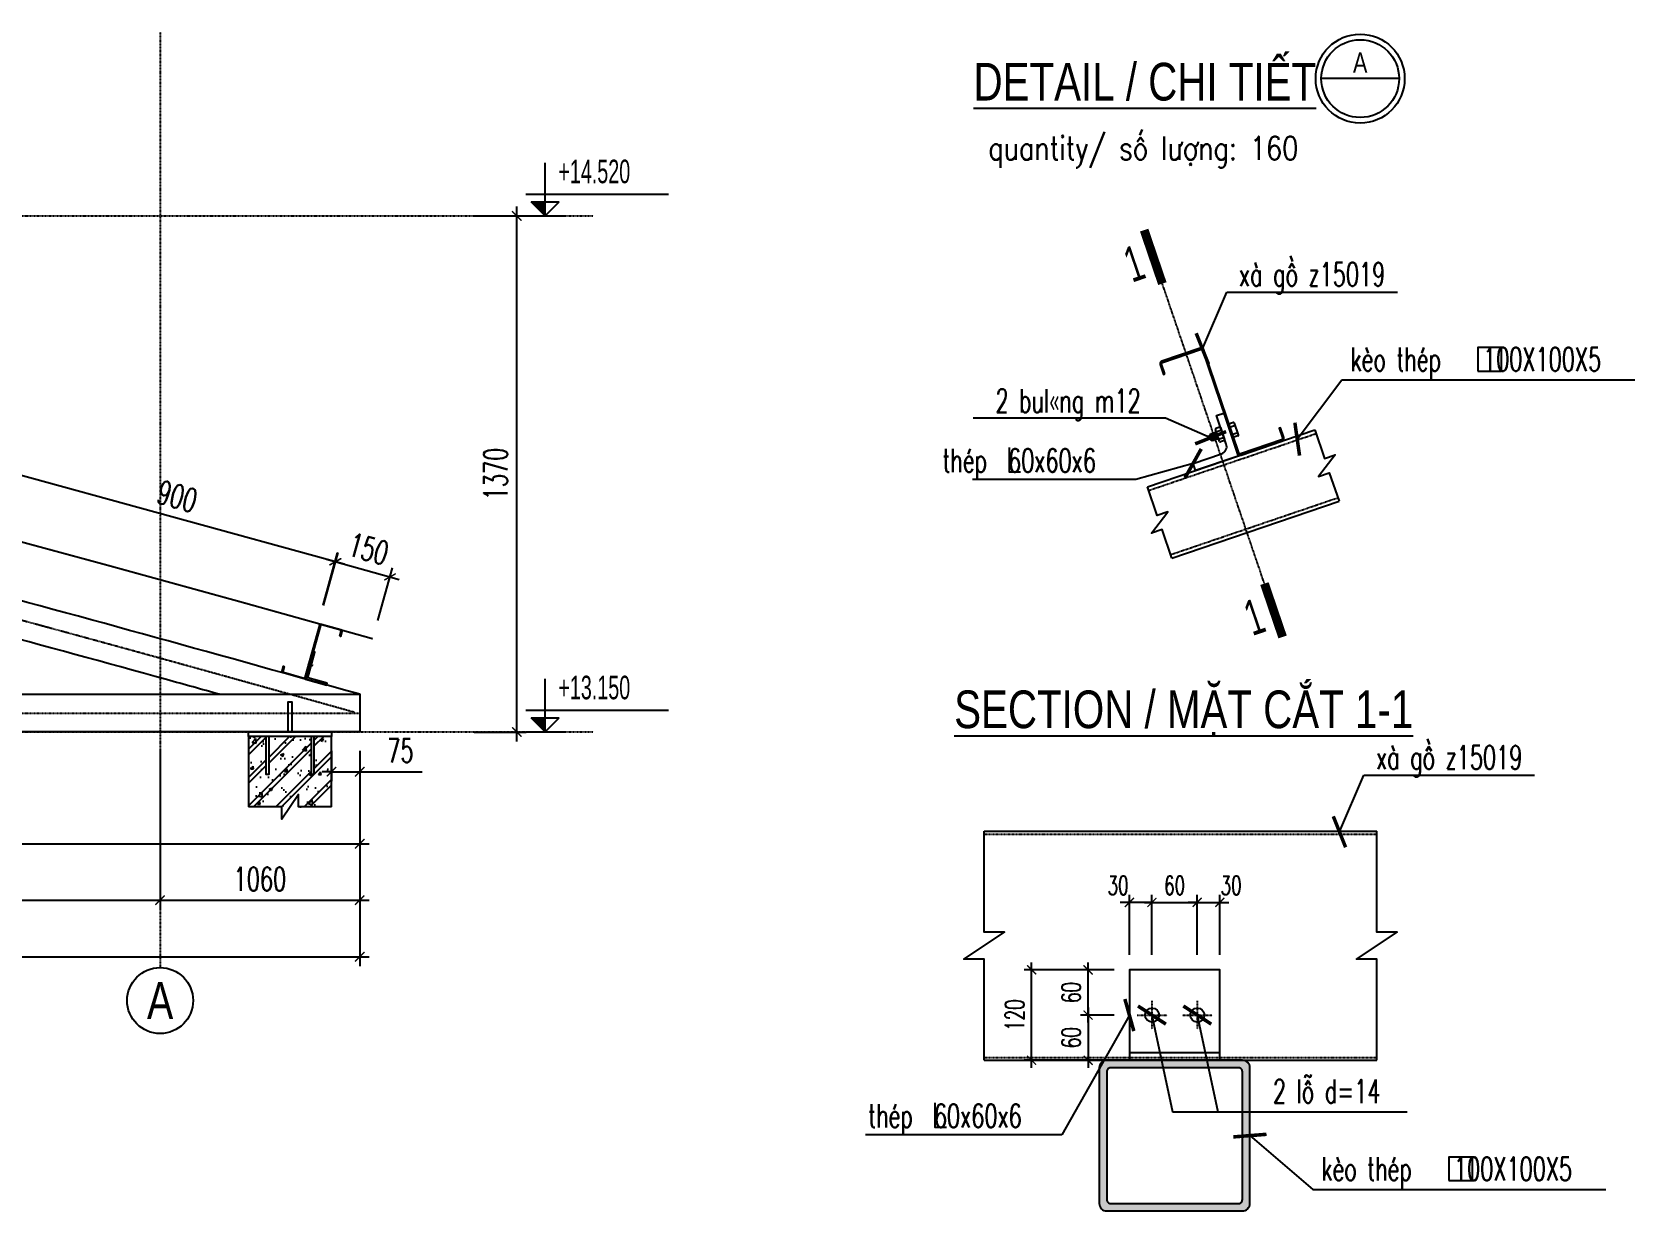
# Model space of a CAD drawing. Header units: millimetres. Extents: x -702765 to 835888, y -645289 to 262.
# Drawn here: x 650566 to 667585, y -597345 to -584826 of the extents above; entities that cross this region are included whole.
import ezdxf
from ezdxf.enums import TextEntityAlignment as Align

# ---------------------------------------------------------------- set-up
doc = ezdxf.new("R2010")
doc.units = ezdxf.units.MM
doc.header["$LTSCALE"] = 0.01
for name, pattern in [('CENTER2', [1.125, 0.75, -0.125, 0.125, -0.125]), ('DOT', [0.25, 0, -0.25]), ('HIDDEN', [9.525, 6.35, -3.175])]:
    doc.linetypes.add(name, pattern=pattern)
for name, color, linetype in [('ccu11-Chidan', 9, 'Continuous'), ('ccu11-Hatch', 251, 'Continuous'), ('ccu11-Khuat', 9, 'HIDDEN'), ('ccu11-Manh', 8, 'Continuous'), ('ccu11-Mb', 8, 'Continuous'), ('ccu11-Text', 31, 'Continuous'), ('ccu11-Thay', 7, 'Continuous'), ('ccu11-Thep', 4, 'Continuous'), ('ccu11-Truc', 13, 'CENTER2'), ('KC-Chidan', 9, 'Continuous')]:
    doc.layers.add(name, color=color, linetype=linetype)
doc.layers.add('ccu11-Dim', color=8, linetype='Continuous', lineweight=18)
doc.styles.add('ARIAL', font='arial.ttf')
doc.styles.add('ccu11-dim', font='vnsimli.shx', dxfattribs={"width": 0.65, "bigfont": 'bigfont.shx'})
doc.styles.add('ccu11-VnAvantH', font='VHAVAN.TTF')
doc.styles.add('ccu11-VnAvH-B', font='VHAVANB.TTF')
doc.styles.add('ccu11-vnsimli', font='vnsimli.shx', dxfattribs={"bigfont": 'bigfont.shx'})
doc.linetypes.add('HCT2', pattern='A,0.25,[1,DG_DH.SHX,S=1,R=0,X=0,Y=0.15],0.05', length=0.3)
doc.dimstyles.new('ccu11-100x2', dxfattribs={"dimscale": 100, "dimtxt": 2.5, "dimasz": 1, "dimexe": 1, "dimexo": 2, "dimgap": 1, "dimtad": 1, "dimdec": 0, "dimlfac": 0.5, "dimdsep": 46, "dimtxsty": 'ccu11-dim', "dimblk": 'ARCHTICK', "dimcen": -1, "dimdle": 1, "dimclrd": 256, "dimclre": 256, "dimclrt": 31, "dimadec": 0, "dimazin": 2, "dimtfac": 0.1, "dimtdec": 0, "dimtmove": 0, "dimatfit": 1, "dimldrblk": 'ARCHTICK', "dimfxl": 0, "dimtvp": 0.833333, "dimtolj": 1, "dimtzin": 12, "dimarcsym": 0})
doc.dimstyles.new('ccu11-100x4', dxfattribs={"dimscale": 100, "dimtxt": 2.5, "dimasz": 1, "dimexe": 1, "dimexo": 2, "dimgap": 1, "dimtad": 1, "dimdec": 0, "dimlfac": 0.25, "dimdsep": 46, "dimtxsty": 'ccu11-dim', "dimblk": 'ARCHTICK', "dimcen": -1, "dimdle": 1, "dimclrd": 256, "dimclre": 256, "dimclrt": 31, "dimadec": 0, "dimazin": 2, "dimtfac": 0.1, "dimtdec": 0, "dimtmove": 0, "dimatfit": 1, "dimldrblk": 'ARCHTICK', "dimfxl": 0, "dimtvp": 0.833333, "dimtolj": 1, "dimtzin": 12, "dimarcsym": 0})
doc.dimstyles.new('ccu11-100x8', dxfattribs={"dimscale": 80, "dimtxt": 2.5, "dimasz": 1.2, "dimexe": 1, "dimexo": 2, "dimgap": 1, "dimtad": 1, "dimdec": 0, "dimlfac": 0.125, "dimrnd": 1, "dimdsep": 46, "dimtxsty": 'ccu11-dim', "dimblk": 'ARCHTICK', "dimcen": -1, "dimdle": 1, "dimclrd": 256, "dimclre": 256, "dimclrt": 31, "dimadec": 0, "dimazin": 2, "dimtfac": 0.1, "dimtdec": 0, "dimtmove": 0, "dimatfit": 1, "dimldrblk": 'ARCHTICK', "dimfxl": 0, "dimtvp": 0.833333, "dimtolj": 1, "dimtzin": 12, "dimarcsym": 0})

# ---------------------------------------------------------------- blocks, each defined once
blk = doc.blocks.new('s®s®fsfsf')
at = {"layer": 'ccu11-Manh'}
for p, q in [((224590, -59218), (224725, -59218)), ((224617, -59144), (224625, -59140)), ((224625, -59150), (224617, -59144)), ((224698, -59154), (224617, -59144)), ((224617, -59154), (224625, -59150)), ((224625, -59160), (224617, -59154)), ((224698, -59165), (224617, -59154)), ((224617, -59164), (224625, -59160)), ((224625, -59171), (224617, -59164)), ((224698, -59175), (224617, -59164)), ((224617, -59174), (224625, -59171)), ((224625, -59181), (224617, -59174)), ((224698, -59185), (224617, -59174)), ((224617, -59185), (224625, -59181)), ((224625, -59191), (224617, -59185)), ((224698, -59195), (224617, -59185)), ((224617, -59195), (224625, -59191)), ((224625, -59201), (224617, -59195)), ((224698, -59205), (224617, -59195)), ((224617, -59205), (224625, -59201)), ((224625, -59211), (224617, -59205)), ((224698, -59215), (224617, -59205)), ((224617, -59215), (224625, -59211)), ((224638, -59218), (224617, -59215)), ((224620, -59218), (224617, -59215)), ((224625, -59140), (224691, -59140)), ((224691, -59148), (224691, -59140)), ((224698, -59154), (224691, -59148)), ((224691, -59158), (224698, -59154)), ((224698, -59165), (224691, -59158)), ((224691, -59168), (224698, -59165)), ((224698, -59175), (224691, -59168)), ((224691, -59178), (224698, -59175)), ((224698, -59185), (224691, -59178)), ((224691, -59189), (224698, -59185)), ((224698, -59195), (224691, -59189)), ((224691, -59199), (224698, -59195)), ((224698, -59205), (224691, -59199)), ((224691, -59209), (224698, -59205)), ((224698, -59215), (224691, -59209)), ((224693, -59218), (224698, -59215)), ((224584, -59269), (224584, -59224)), ((224590, -59276), (224725, -59276)), ((224617, -59224), (224617, -59269)), ((224698, -59224), (224698, -59269)), ((224732, -59269), (224732, -59224))]:
    blk.add_line(p, q, dxfattribs=at)
for centre, start, end in [((224590, -59224), 90, 180), ((224611, -59224), 0, 90), ((224624, -59224), 90, 180), ((224691, -59224), 0, 90), ((224705, -59224), 90, 180), ((224725, -59224), 0, 90), ((224590, -59269), 180, 270), ((224611, -59269), 270, 0), ((224624, -59269), 180, 270), ((224691, -59269), 270, 0), ((224705, -59269), 180, 270), ((224725, -59269), 270, 0)]:
    blk.add_arc(centre, 6.72, start, end, dxfattribs=at)
blk = doc.blocks.new('sfsfsfsf')
at = {"layer": 'ccu11-Manh'}
for p, q in [((186, -1176), (186, -1131)), ((193, -1125), (327, -1125)), ((193, -1183), (327, -1183)), ((220, -1131), (220, -1176)), ((300, -1131), (300, -1176)), ((334, -1176), (334, -1131))]:
    blk.add_line(p, q, dxfattribs=at)
for centre, start, end in [((193, -1132), 90, 180), ((193, -1176), 180, 270), ((213, -1132), 0, 90), ((213, -1176), 270, 0), ((226, -1132), 90, 180), ((226, -1176), 180, 270), ((294, -1132), 0, 90), ((294, -1176), 270, 0), ((307, -1132), 90, 180), ((307, -1176), 180, 270), ((327, -1132), 0, 90), ((327, -1176), 270, 0)]:
    blk.add_arc(centre, 6.72, start, end, dxfattribs=at)
blk = doc.blocks.new('*U688')
at = {"color": 3, "linetype": 'DOT', "ltscale": 0.5}
blk.add_line((0, -1157), (0, 1535), dxfattribs=at)
at = {"color": 4, "const_width": 75}
for points in [[(0, 2015), (0, 1535)], [(0, -1157), (0, -1636)]]:
    blk.add_lwpolyline(points, dxfattribs=at)
at = {"color": 31, "style": 'ARIAL', "width": 0.6}
for tag, p in [('MC1', (-172, 1775)), ('MC2', (-172, -1396))]:
    blk.add_attdef(tag, text='', height=300, dxfattribs=at).set_placement(p, align=Align.MIDDLE_CENTER)
blk = doc.blocks.new('_ArchTick')
at = {"color": 0, "linetype": 'ByBlock', "const_width": 0.15}
blk.add_lwpolyline([(-0.5, -0.5), (0.5, 0.5)], dxfattribs=at)
blk = doc.blocks.new('*D695')
at = {"layer": 'ccu11-Manh', "lineweight": -2}
for p, q in [((662377, -594068), (663017, -594068)), ((662457, -594625), (662457, -593988)), ((662937, -594625), (662937, -593988))]:
    blk.add_line(p, q, dxfattribs=at)
at = {"layer": 'Defpoints', "color": 0}
for p in [(662937, -594068), (662457, -594785), (662937, -594785)]:
    blk.add_point(p, dxfattribs=at)
at = {"layer": 'ccu11-Manh', "lineweight": -2, "xscale": 95.99999999999993, "yscale": 95.99999999999993, "zscale": 95.99999999999993, "rotation": 180}
blk.add_blockref('_ArchTick', (662457, -594068), dxfattribs=at)
at = {"layer": 'ccu11-Manh', "lineweight": -2, "xscale": 95.99999999999993, "yscale": 95.99999999999993, "zscale": 95.99999999999993}
blk.add_blockref('_ArchTick', (662937, -594068), dxfattribs=at)
at = {"layer": 'ccu11-Manh', "color": 31, "insert": (662697, -593888), "char_height": 200, "attachment_point": 5, "style": 'ccu11-dim'}
blk.add_mtext('\\A1;60', dxfattribs=at)
blk = doc.blocks.new('*D696')
at = {"layer": 'ccu11-Manh', "lineweight": -2}
for p, q in [((662937, -594068), (662841, -594068)), ((662937, -594625), (662937, -593988)), ((662937, -594068), (663177, -594068)), ((663177, -594625), (663177, -593988)), ((663177, -594068), (663273, -594068))]:
    blk.add_line(p, q, dxfattribs=at)
at = {"layer": 'Defpoints', "color": 0}
for p in [(663177, -594068), (662937, -594785), (663177, -594785)]:
    blk.add_point(p, dxfattribs=at)
at = {"layer": 'ccu11-Manh', "lineweight": -2, "xscale": 95.99999999999993, "yscale": 95.99999999999993, "zscale": 95.99999999999993}
blk.add_blockref('_ArchTick', (662937, -594068), dxfattribs=at)
at = {"layer": 'ccu11-Manh', "lineweight": -2, "xscale": 95.99999999999993, "yscale": 95.99999999999993, "zscale": 95.99999999999993, "rotation": 180}
blk.add_blockref('_ArchTick', (663177, -594068), dxfattribs=at)
at = {"layer": 'ccu11-Manh', "color": 31, "insert": (663297, -593888), "char_height": 200, "attachment_point": 5, "style": 'ccu11-dim'}
blk.add_mtext('\\A1;30', dxfattribs=at)
blk = doc.blocks.new('*D697')
at = {"layer": 'ccu11-Manh', "lineweight": -2}
for p, q in [((662217, -594068), (662121, -594068)), ((662217, -594625), (662217, -593988)), ((662457, -594068), (662217, -594068)), ((662457, -594625), (662457, -593988)), ((662457, -594068), (662553, -594068))]:
    blk.add_line(p, q, dxfattribs=at)
at = {"layer": 'Defpoints', "color": 0}
for p in [(662217, -594068), (662217, -594785), (662457, -594785)]:
    blk.add_point(p, dxfattribs=at)
at = {"layer": 'ccu11-Manh', "lineweight": -2, "xscale": 95.99999999999993, "yscale": 95.99999999999993, "zscale": 95.99999999999993}
blk.add_blockref('_ArchTick', (662217, -594068), dxfattribs=at)
at = {"layer": 'ccu11-Manh', "lineweight": -2, "xscale": 95.99999999999993, "yscale": 95.99999999999993, "zscale": 95.99999999999993, "rotation": 180}
blk.add_blockref('_ArchTick', (662457, -594068), dxfattribs=at)
at = {"layer": 'ccu11-Manh', "color": 31, "insert": (662097, -593888), "char_height": 200, "attachment_point": 5, "style": 'ccu11-dim'}
blk.add_mtext('\\A1;30', dxfattribs=at)
blk = doc.blocks.new('*D698')
at = {"layer": 'ccu11-Manh', "lineweight": -2}
for p, q in [((662057, -594785), (661699, -594785)), ((661779, -595345), (661779, -594705)), ((662057, -595265), (661699, -595265))]:
    blk.add_line(p, q, dxfattribs=at)
at = {"layer": 'Defpoints', "color": 0}
for p in [(661779, -594785), (662217, -594785), (662217, -595265)]:
    blk.add_point(p, dxfattribs=at)
at = {"layer": 'ccu11-Manh', "lineweight": -2, "xscale": 95.99999999999993, "yscale": 95.99999999999993, "zscale": 95.99999999999993}
for p, rotation in [((661779, -594785), 90), ((661779, -595265), 270)]:
    blk.add_blockref('_ArchTick', p, dxfattribs=dict(at, rotation=rotation))
at = {"layer": 'ccu11-Manh', "color": 31, "insert": (661599, -595025), "char_height": 200, "attachment_point": 5, "rotation": 90, "style": 'ccu11-dim'}
blk.add_mtext('\\A1;60', dxfattribs=at)
blk = doc.blocks.new('*D699')
at = {"layer": 'ccu11-Manh', "lineweight": -2}
for p, q in [((662057, -595265), (661699, -595265)), ((661779, -595185), (661779, -595825)), ((662057, -595745), (661699, -595745))]:
    blk.add_line(p, q, dxfattribs=at)
at = {"layer": 'Defpoints', "color": 0}
for p in [(662217, -595265), (661779, -595745), (662217, -595745)]:
    blk.add_point(p, dxfattribs=at)
at = {"layer": 'ccu11-Manh', "lineweight": -2, "xscale": 95.99999999999993, "yscale": 95.99999999999993, "zscale": 95.99999999999993}
for p, rotation in [((661779, -595265), 90), ((661779, -595745), 270)]:
    blk.add_blockref('_ArchTick', p, dxfattribs=dict(at, rotation=rotation))
at = {"layer": 'ccu11-Manh', "color": 31, "insert": (661599, -595505), "char_height": 200, "attachment_point": 5, "rotation": 90, "style": 'ccu11-dim'}
blk.add_mtext('\\A1;60', dxfattribs=at)
blk = doc.blocks.new('*D700')
at = {"layer": 'ccu11-Manh', "lineweight": -2}
for p, q in [((662057, -594785), (661099, -594785)), ((661179, -595825), (661179, -594705)), ((662057, -595745), (661099, -595745))]:
    blk.add_line(p, q, dxfattribs=at)
at = {"layer": 'Defpoints', "color": 0}
for p in [(661179, -594785), (662217, -594785), (662217, -595745)]:
    blk.add_point(p, dxfattribs=at)
at = {"layer": 'ccu11-Manh', "lineweight": -2, "xscale": 95.99999999999993, "yscale": 95.99999999999993, "zscale": 95.99999999999993}
for p, rotation in [((661179, -594785), 90), ((661179, -595745), 270)]:
    blk.add_blockref('_ArchTick', p, dxfattribs=dict(at, rotation=rotation))
at = {"layer": 'ccu11-Manh', "color": 31, "insert": (660999, -595265), "char_height": 200, "attachment_point": 5, "rotation": 90, "style": 'ccu11-dim'}
blk.add_mtext('\\A1;120', dxfattribs=at)
blk = doc.blocks.new('ct-ve')
at = {"layer": 'ccu11-Chidan', "color": 7}
blk.add_lwpolyline([(484, 0), (-484, 0)], dxfattribs=at)
at = {"layer": 'ccu11-Chidan', "color": 9}
blk.add_circle((0, 0), 553, dxfattribs=at)
at = {"layer": 'ccu11-Chidan', "color": 3}
blk.add_circle((0, 0), 484, dxfattribs=at)
at = {"layer": 'ccu11-Chidan', "color": 7, "style": 'ccu11-VnAvantH', "width": 0.8}
blk.add_attdef('B', text='', height=250, dxfattribs=at).set_placement((0, 0), align=Align.BOTTOM_CENTER)
blk.add_attdef('B', text='', height=180, dxfattribs=at).set_placement((0, -76), align=Align.TOP_CENTER)
blk = doc.blocks.new('*U693')
at = {"layer": 'ccu11-Manh'}
for p, q in [((571, 171), (571, 153)), ((619, 162), (562, 162))]:
    blk.add_line(p, q, dxfattribs=at)
blk.add_lwpolyline([(364, 20), (580, 20), (580, 304), (600, 304), (600, 0), (364, 0)], close=True, dxfattribs=at)
at = {"layer": 'ccu11-Thep'}
blk.add_lwpolyline([(371, 538), (371, 593, -0.414214), (379, 601), (592, 601, -0.414214), (600, 593), (600, 15, 0.414214), (615, 0), (845, 0, 0.414214), (860, 15), (860, 70), (852, 70), (852, 15, -0.414214), (845, 8), (615, 8, -0.414214), (608, 15), (607, 593, 0.414214), (592, 608), (379, 608, 0.414214), (363, 593), (363, 538), (371, 538)], format="xyb", dxfattribs=at)
blk = doc.blocks.new('*U694')
at = {"layer": 'ccu11-Truc', "color": 0, "linetype": 'ByBlock', "lineweight": -2, "transparency": 16777216, "rotation": 15.60858967240801}
blk.add_blockref('*U693', (1873872, 255882), dxfattribs=at)
blk = doc.blocks.new('*D732')
at = {"layer": 'ccu11-Dim', "lineweight": -2}
for p, q in [((653660, -590915), (653816, -590354)), ((653693, -590424), (654463, -590639)), ((654237, -591076), (654394, -590516))]:
    blk.add_line(p, q, dxfattribs=at)
at = {"layer": 'Defpoints', "color": 0}
for p in [(654367, -590612), (653606, -591107), (654184, -591269)]:
    blk.add_point(p, dxfattribs=at)
at = {"layer": 'ccu11-Dim', "lineweight": -2, "xscale": 100, "yscale": 100, "zscale": 100}
for p, rotation in [((653789, -590451), 164.3734655805049), ((654367, -590612), 344.3734655805049)]:
    blk.add_blockref('_ArchTick', p, dxfattribs=dict(at, rotation=rotation))
at = {"layer": 'ccu11-Dim', "color": 31, "insert": (654139, -590315), "char_height": 250, "attachment_point": 5, "rotation": 344.3735, "style": 'ccu11-dim'}
blk.add_mtext('\\A1;150', dxfattribs=at)
blk = doc.blocks.new('*D733')
at = {"layer": 'ccu11-Dim', "lineweight": -2}
for p, q in [((650185, -589958), (650339, -589400)), ((653880, -590478), (650216, -589470)), ((653656, -590913), (653810, -590355))]:
    blk.add_line(p, q, dxfattribs=at)
at = {"layer": 'Defpoints', "color": 0}
for p in [(650312, -589496), (650132, -590151), (653603, -591106)]:
    blk.add_point(p, dxfattribs=at)
at = {"layer": 'ccu11-Dim', "lineweight": -2, "xscale": 100, "yscale": 100, "zscale": 100}
for p, rotation in [((650312, -589496), 164.6197830390126), ((653784, -590451), 344.6197830390125)]:
    blk.add_blockref('_ArchTick', p, dxfattribs=dict(at, rotation=rotation))
at = {"layer": 'ccu11-Dim', "color": 31, "insert": (652108, -589757), "char_height": 250, "attachment_point": 5, "rotation": 344.6198, "style": 'ccu11-dim'}
blk.add_mtext('\\A1;900', dxfattribs=at)
blk = doc.blocks.new('*D744')
at = {"layer": 'ccu11-Manh', "lineweight": -2}
for p, q in [((653746, -592459), (653746, -592781)), ((654046, -592459), (654046, -592781)), ((653746, -592681), (653646, -592681)), ((653746, -592681), (654046, -592681)), ((654046, -592681), (654709, -592681))]:
    blk.add_line(p, q, dxfattribs=at)
at = {"layer": 'Defpoints', "color": 0}
for p in [(653746, -592259), (654046, -592259), (654046, -592681)]:
    blk.add_point(p, dxfattribs=at)
at = {"layer": 'ccu11-Manh', "lineweight": -2, "xscale": 100, "yscale": 100, "zscale": 100}
blk.add_blockref('_ArchTick', (653746, -592681), dxfattribs=at)
at = {"layer": 'ccu11-Manh', "lineweight": -2, "xscale": 100, "yscale": 100, "zscale": 100, "rotation": 180}
blk.add_blockref('_ArchTick', (654046, -592681), dxfattribs=at)
at = {"layer": 'ccu11-Manh', "color": 31, "insert": (654478, -592456), "char_height": 250, "attachment_point": 5, "style": 'ccu11-dim'}
blk.add_mtext('\\A1;75', dxfattribs=at)
blk = doc.blocks.new('*D752')
at = {"layer": 'ccu11-Manh', "lineweight": -2}
for p, q in [((645326, -592459), (645326, -593545)), ((654046, -592459), (654046, -593545)), ((645226, -593445), (654146, -593445))]:
    blk.add_line(p, q, dxfattribs=at)
at = {"layer": 'Defpoints', "color": 0}
for p in [(645326, -592259), (654046, -592259), (654046, -593445)]:
    blk.add_point(p, dxfattribs=at)
at = {"layer": 'ccu11-Manh', "lineweight": -2, "xscale": 100, "yscale": 100, "zscale": 100, "rotation": 180}
blk.add_blockref('_ArchTick', (645326, -593445), dxfattribs=at)
at = {"layer": 'ccu11-Manh', "lineweight": -2, "xscale": 100, "yscale": 100, "zscale": 100}
blk.add_blockref('_ArchTick', (654046, -593445), dxfattribs=at)
at = {"layer": 'ccu11-Manh', "color": 31, "insert": (649686, -593220), "char_height": 250, "attachment_point": 5, "style": 'ccu11-dim'}
blk.add_mtext('\\A1;2180', dxfattribs=at)
blk = doc.blocks.new('*D753')
at = {"layer": 'ccu11-Manh', "lineweight": -2}
for p, q in [((585006, -593145), (585006, -594745)), ((654046, -593145), (654046, -594745)), ((584906, -594645), (654146, -594645))]:
    blk.add_line(p, q, dxfattribs=at)
at = {"layer": 'Defpoints', "color": 0}
for p in [(585006, -592945), (654046, -592945), (654046, -594645)]:
    blk.add_point(p, dxfattribs=at)
at = {"layer": 'ccu11-Manh', "lineweight": -2, "xscale": 100, "yscale": 100, "zscale": 100, "rotation": 180}
blk.add_blockref('_ArchTick', (585006, -594645), dxfattribs=at)
at = {"layer": 'ccu11-Manh', "lineweight": -2, "xscale": 100, "yscale": 100, "zscale": 100}
blk.add_blockref('_ArchTick', (654046, -594645), dxfattribs=at)
at = {"layer": 'ccu11-Manh', "color": 31, "insert": (619526, -594420), "char_height": 250, "attachment_point": 5, "style": 'ccu11-dim'}
blk.add_mtext('\\A1;17260', dxfattribs=at)
blk = doc.blocks.new('*D754')
at = {"layer": 'ccu11-Manh', "lineweight": -2}
for p, q in [((655259, -586779), (655813, -586779)), ((655713, -592359), (655713, -586679)), ((655259, -592259), (655813, -592259))]:
    blk.add_line(p, q, dxfattribs=at)
at = {"layer": 'Defpoints', "color": 0}
for p in [(655059, -586779), (655713, -586779), (655059, -592259)]:
    blk.add_point(p, dxfattribs=at)
at = {"layer": 'ccu11-Manh', "lineweight": -2, "xscale": 100, "yscale": 100, "zscale": 100}
for p, rotation in [((655713, -586779), 90), ((655713, -592259), 270)]:
    blk.add_blockref('_ArchTick', p, dxfattribs=dict(at, rotation=rotation))
at = {"layer": 'ccu11-Manh', "color": 31, "insert": (655488, -589519), "char_height": 250, "attachment_point": 5, "rotation": 90, "style": 'ccu11-dim'}
blk.add_mtext('\\A1;1370', dxfattribs=at)
blk = doc.blocks.new('*U680')
for p, q in [((165, 0), (165, 452)), ((0, 184), (1212, 184)), ((0, 0), (329, 0)), ((45, 120), (284, 120)), ((165, 0), (45, 120)), ((165, 0), (284, 120))]:
    blk.add_line(p, q)
at = {"color": 251}
blk.add_solid([(45, 120), (165, 120), (165, 0)], dxfattribs=at)
at = {"color": 31, "ltscale": 10, "style": 'ARIAL', "width": 0.6}
blk.add_attdef('CCD1', (276, 278), '', height=200, dxfattribs=at)
blk = doc.blocks.new('*D806')
at = {"layer": 'ccu11-Dim', "lineweight": -2}
for p, q in [((630326, -592459), (630326, -594145)), ((651926, -592459), (651926, -594145)), ((630226, -594045), (652026, -594045))]:
    blk.add_line(p, q, dxfattribs=at)
at = {"layer": 'Defpoints', "color": 0}
for p in [(630326, -592259), (651926, -592259), (651926, -594045)]:
    blk.add_point(p, dxfattribs=at)
at = {"layer": 'ccu11-Dim', "lineweight": -2, "xscale": 100, "yscale": 100, "zscale": 100, "rotation": 180}
blk.add_blockref('_ArchTick', (630326, -594045), dxfattribs=at)
at = {"layer": 'ccu11-Dim', "lineweight": -2, "xscale": 100, "yscale": 100, "zscale": 100}
blk.add_blockref('_ArchTick', (651926, -594045), dxfattribs=at)
at = {"layer": 'ccu11-Dim', "color": 31, "insert": (641126, -593820), "char_height": 250, "attachment_point": 5, "style": 'ccu11-dim'}
blk.add_mtext('\\A1;10800', dxfattribs=at)
blk = doc.blocks.new('*D807')
at = {"layer": 'ccu11-Dim', "lineweight": -2}
for p, q in [((651926, -592459), (651926, -594145)), ((654046, -592459), (654046, -594145)), ((651826, -594045), (654146, -594045))]:
    blk.add_line(p, q, dxfattribs=at)
at = {"layer": 'Defpoints', "color": 0}
for p in [(651926, -592259), (654046, -592259), (654046, -594045)]:
    blk.add_point(p, dxfattribs=at)
at = {"layer": 'ccu11-Dim', "lineweight": -2, "xscale": 100, "yscale": 100, "zscale": 100, "rotation": 180}
blk.add_blockref('_ArchTick', (651926, -594045), dxfattribs=at)
at = {"layer": 'ccu11-Dim', "lineweight": -2, "xscale": 100, "yscale": 100, "zscale": 100}
blk.add_blockref('_ArchTick', (654046, -594045), dxfattribs=at)
at = {"layer": 'ccu11-Dim', "color": 31, "insert": (652986, -593820), "char_height": 250, "attachment_point": 5, "style": 'ccu11-dim'}
blk.add_mtext('\\A1;1060', dxfattribs=at)
blk = doc.blocks.new('ccu11_shtruc')
at = {"layer": 'ccu11-Truc', "color": 7, "linetype": 'ByBlock'}
blk.add_circle((0, -350), 350, dxfattribs=at)
at = {"layer": 'ccu11-Truc', "color": 31, "style": 'ccu11-VnAvantH', "width": 0.8}
blk.add_attdef('C', text='', height=400, dxfattribs=at).set_placement((0, -350), align=Align.MIDDLE_CENTER)

msp = doc.modelspace()

# ---------------------------------------------------------------- hatches: boundary and pattern name
at = {"layer": 'ccu11-Hatch'}
h = msp.add_hatch(dxfattribs=at)
h.set_pattern_fill('VATLIEU04', color=256, scale=50, pattern_type=2)
h.set_pattern_definition([(50, (551977.16, 139951.56), (358.63009, -31.37607), [37.5, -412.5]), (355, (551977.16, 139951.56), (-69.37567, 376.09607), [30, -330]), (100.4514, (552007.05, 139948.94), (289.25469, 344.71977), [31.8701, -350.57106]), (46.1842, (551977.16, 140051.56), (533.62052, -82.7595), [56.25, -618.75]), (96.6356, (552021.63, 140044.66), (467.33135, 487.05894), [47.80514, -525.8565]), (351.1842, (551977.16, 140051.56), (467.33097, 487.0593), [45, -495]), (21, (552027.16, 140026.56), (298.45353, -201.30945), [37.5, -412.5]), (326, (552027.16, 140026.56), (121.65767, 362.57502), [30, -330]), (71.4514, (552052.03, 140009.8), (420.11131, 161.26525), [31.8701, -350.57106]), (37.5, (551977.16, 139951.56), (6.079928, 166.446927), [0, -326, 0, -335, 0, -331.25]), (7.5, (551977.16, 139951.56), (131.53477, 197.205856), [0, -191, 0, -318.5, 0, -126.25]), (327.5, (551865.66, 139951.56), (266.911218, -11.277436), [0, -125, 0, -390, 0, -517.5]), (317.5, (551815.66, 139951.56), (291.593085, 50.05249), [0, -162.5, 0, -259, 0, -367.5]), (45, (551977.16, 139951.56), (-150.26019, 150.26019), []), (45, (551977.16, 140012.8), (-150.26019, 150.26019), [])])
h.paths.add_polyline_path([(653530.2, -592706.7), (653562.2, -592706.7), (653562.2, -592306.7), (653746.2, -592306.7), (653746.2, -593053.8), (653394.2, -593053.8), (653394.2, -592921.8), (653218.2, -593185.8), (653218.2, -593053.8), (652866.2, -593053.8), (652866.2, -592306.7), (653050.2, -592306.7), (653050.2, -592706.7), (653082.2, -592706.7), (653082.2, -592306.7), (653530.2, -592306.7)])
h = msp.add_hatch(color=256, dxfattribs=at)
h.dxf.hatch_style = 1
edge = h.paths.add_edge_path(flags=16)
edge.add_line((662016.8, -597264.7), (663376.8, -597264.7))
edge.add_arc((663376.8, -597224.7), 40, 270, 360)
edge.add_line((663416.8, -597224.7), (663416.8, -595864.7))
edge.add_arc((663376.8, -595864.7), 40, 0, 90)
edge.add_line((663376.8, -595824.7), (662016.8, -595824.7))
edge.add_arc((662016.8, -595864.7), 40, 90, 180)
edge.add_line((661976.8, -595864.7), (661976.8, -597224.7))
edge.add_arc((662016.8, -597224.7), 40, 180, 270)
edge = h.paths.add_edge_path()
edge.add_line((661976.8, -597344.7), (663416.8, -597344.7))
edge.add_arc((663416.8, -597264.7), 80, 270, 360)
edge.add_line((663496.8, -597264.7), (663496.8, -595824.7))
edge.add_arc((663416.8, -595824.7), 80, 0, 90)
edge.add_line((663416.8, -595744.7), (661976.8, -595744.7))
edge.add_arc((661976.8, -595824.7), 80, 90, 180)
edge.add_line((661896.8, -595824.7), (661896.8, -597264.7))
edge.add_arc((661976.8, -597264.7), 80, 180, 270)

# ---------------------------------------------------------------- linework, layer by layer
at = {"layer": 'ccu11-Khuat'}
for p, q in [((660675.2, -593343.1), (664842.7, -593343.1)), ((660675.2, -595714.3), (664842.7, -595714.3))]:
    msp.add_line(p, q, dxfattribs=at)
for points in [[(662423.1, -589693.6), (664198.2, -589089.7)], [(662655, -590375.3), (664430.1, -589771.4)]]:
    msp.add_lwpolyline(points, dxfattribs=at)
at = {"layer": 'ccu11-Manh', "linetype": 'HCT2', "ltscale": 0.75}
msp.add_line((662216.8, -595744.7), (663176.8, -595744.7), dxfattribs=at)
at = {"layer": 'ccu11-Manh'}
for points in [[(664185.4, -589051.9), (664288.4, -589354.8), (664402, -589316.2), (664226.4, -589544.9), (664340, -589506.3), (664443, -589809.2)], [(662667.9, -590413.2), (662564.8, -590110.2), (662451.2, -590148.9), (662626.9, -589920.1), (662513.3, -589958.7), (662410.2, -589655.8)], [(653746.2, -593053.8), (653394.2, -593053.8), (653394.2, -592921.8), (653218.2, -593185.8), (653218.2, -593053.8), (652866.2, -593053.8)], [(660675.2, -595744.7), (660675.2, -594672.7), (660459.2, -594672.7), (660891.2, -594384.7), (660675.2, -594384.7), (660675.2, -593312.7)], [(664842.7, -595744.7), (664842.7, -594672.7), (664626.7, -594672.7), (665058.7, -594384.7), (664842.7, -594384.7), (664842.7, -593312.7)]]:
    msp.add_lwpolyline(points, dxfattribs=at)
at = {"layer": 'ccu11-Thay'}
for p, q in [((660675.2, -593312.7), (664842.7, -593312.7)), ((660675.2, -595744.7), (664842.7, -595744.7))]:
    msp.add_line(p, q, dxfattribs=at)
at = {"layer": 'ccu11-Thay', "const_width": 20}
msp.add_lwpolyline([(654183.4, -591268.9, 0.0029484), (649955.4, -590105.6, 0.0315355), (637033.3, -587448.2, 0.0292786), (623895.3, -586281.7, 0.0028484), (619512.4, -586166.4)], format="xyb", dxfattribs=at)
at = {"layer": 'ccu11-Thay'}
for points in [[(662893.7, -589406.8), (663196.3, -589303.9, 0.4142136), (663246.3, -589202.4), (663143.2, -588899.4), (663218.9, -588873.6), (663373.5, -589328.1), (662919.5, -589482.5)], [(661976.8, -597344.7), (663416.8, -597344.7, 0.4142136), (663496.8, -597264.7), (663496.8, -595824.7, 0.4142136), (663416.8, -595744.7), (661976.8, -595744.7, 0.4142136), (661896.8, -595824.7), (661896.8, -597264.7, 0.4142136)], [(662016.8, -597264.7), (663376.8, -597264.7, 0.4142136), (663416.8, -597224.7), (663416.8, -595864.7, 0.4142136), (663376.8, -595824.7), (662016.8, -595824.7, 0.4142136), (661976.8, -595864.7), (661976.8, -597224.7, 0.4142136)]]:
    msp.add_lwpolyline(points, format="xyb", close=True, dxfattribs=at)
for points in [[(662410.2, -589655.8), (664185.4, -589051.9)], [(662667.9, -590413.2), (664443, -589809.2)], [(653746.2, -593053.8), (653746.2, -592306.7), (652866.2, -592306.7), (652866.2, -593053.8)]]:
    msp.add_lwpolyline(points, dxfattribs=at)
for points in [[(585006.2, -591858.7), (654046.2, -591858.7), (654046.2, -592258.7), (585006.2, -592258.7)], [(653326.2, -592258.7), (653286.2, -592258.7), (653286.2, -591938.7), (653326.2, -591938.7)], [(653746.2, -592306.7), (652866.2, -592306.7), (652866.2, -592258.7), (653746.2, -592258.7)], [(653050.2, -592306.7), (653050.2, -592706.7), (653082.2, -592706.7), (653082.2, -592306.7)], [(653530.2, -592306.7), (653530.2, -592706.7), (653562.2, -592706.7), (653562.2, -592306.7)], [(662216.8, -595744.7), (663176.8, -595744.7), (663176.8, -594784.7), (662216.8, -594784.7)], [(662216.8, -595744.7), (663176.8, -595744.7), (663176.8, -595664.7), (662216.8, -595664.7)]]:
    msp.add_lwpolyline(points, close=True, dxfattribs=at)
for centre in [(662458.4, -595264.7), (662938.4, -595264.7)]:
    msp.add_circle(centre, 74.7, dxfattribs=at)
msp.add_spline([(654046.2, -591858.7), (645326.2, -589578.7), (636726.2, -588018.7), (628126.2, -587098.7), (619526.2, -586778.7)], degree=3, dxfattribs=at)
msp.add_open_spline([(652557.3, -591858.7), (652369.4, -591806.4), (652181.4, -591754.3), (650697, -591343.6), (649400.2, -590991.8), (647742.8, -590568.9), (647385.3, -590479.3), (646709.3, -590313.3), (646390.9, -590236.6), (645807.2, -590099), (645542, -590037.7), (644926.8, -589898.3), (644576.5, -589821.1), (643874.9, -589670.9), (643523.6, -589597.7), (642468.4, -589384.1), (641763.2, -589249.3), (639642.8, -588866.1), (638223.1, -588638.5), (636470.4, -588385.9), (636140.9, -588339.6), (635481.7, -588249.5), (635151.9, -588205.7), (634162.3, -588078.3), (633502, -587998.6), (631519.8, -587776.5), (630196.5, -587651.2), (628645.6, -587535.5), (628419.5, -587519.4), (627949.5, -587487.6), (627705.7, -587472), (627217.8, -587442.6), (626973.8, -587428.7), (626241.5, -587389.4), (625752.9, -587366.3), (624286.3, -587304.3), (623307.2, -587272.9), (621391.3, -587220.7), (620454.6, -587199.7), (619517.2, -587178.6)], degree=3, knots=[358.4243716, 358.4243716, 358.4243716, 358.4243716, 504.7376445, 504.7376445, 1514.2129334, 1514.2129334, 1791.6219152, 1791.6219152, 2038.2431889, 2038.2431889, 2243.3496628, 2243.3496628, 2513.6060266, 2513.6060266, 2783.8623905, 2783.8623905, 3324.3751182, 3324.3751182, 4405.4005735, 4405.4005735, 4655.508931, 4655.508931, 4905.6172885, 4905.6172885, 5405.8340034, 5405.8340034, 6406.2674333, 6406.2674333, 6577.0603322, 6577.0603322, 6761.0794353, 6761.0794353, 6945.0985384, 6945.0985384, 7313.1367446, 7313.1367446, 8049.213157, 8049.213157, 8752.1274851, 8752.1274851, 8752.1274851, 8752.1274851], dxfattribs=at)
at = {"layer": 'ccu11-Thep'}
msp.add_lwpolyline([(662593.8, -588456.8), (662558.5, -588353, -0.4142136), (662567.9, -588333.7), (662972.4, -588196.1, -0.4142136), (662991.7, -588205.6), (663363.7, -589299.3, 0.4142136), (663402.3, -589318.3), (663837, -589170.4, 0.4142136), (663856, -589131.8), (663820.7, -589028), (663806.3, -589032.9), (663841.6, -589136.7, -0.4142136), (663832.1, -589156), (663397.4, -589303.9, -0.4142136), (663378.1, -589294.4), (663006.1, -588200.7, 0.4142136), (662967.5, -588181.8), (662563.1, -588319.3, 0.4142136), (662544.1, -588357.9), (662579.4, -588461.7), (662593.8, -588456.8)], format="xyb", dxfattribs=at)
for points in [[(665917.4, -588426), (666167.4, -588426), (666167.4, -588176), (665917.4, -588176)], [(665608.5, -597022.7), (665858.5, -597022.7), (665858.5, -596772.7), (665608.5, -596772.7)]]:
    msp.add_lwpolyline(points, close=True, dxfattribs=at)
for points in [[(660939.8, -589239.5), (660939.8, -589494.7), (661062.3, -589494.7)], [(660152.4, -596198.1), (660152.4, -596453.3), (660274.9, -596453.3)]]:
    msp.add_lwpolyline(points, dxfattribs=at)
at = {"layer": 'ccu11-Truc'}
for p, q in [((651926.2, -584826.3), (651926.2, -594761.2)), ((583907, -586778.7), (656524.4, -586778.7)), ((585006.2, -592058.7), (654046.2, -592058.7)), ((583907, -592258.7), (656524.4, -592258.7)), ((662456.8, -595113.9), (662456.8, -595415.9)), ((662936.8, -595113.9), (662936.8, -595415.9)), ((662299.5, -595264.7), (662617.3, -595264.7)), ((662779.5, -595264.7), (663097.3, -595264.7))]:
    msp.add_line(p, q, dxfattribs=at)
msp.add_open_spline([(653992.3, -592051.3), (653345.2, -591870.5), (652698.2, -591689.7), (650756.6, -591152.6), (649461.4, -590801.2), (647779.5, -590371.8), (647396.4, -590275.9), (646690, -590102.8), (646366.6, -590025.2), (645770.2, -589885.1), (645497.3, -589822.2), (644950.8, -589699.1), (644677.3, -589638.7), (643855.8, -589461.5), (643306.9, -589348.2), (641657.4, -589022.3), (640553.5, -588823.3), (638994, -588565.1), (638540.7, -588492.8), (637731.3, -588368.2), (637375.3, -588314.9), (636688.6, -588214.9), (636357.8, -588168), (635696.1, -588076.6), (635365.1, -588032.2), (634371.7, -587902.8), (633708.8, -587821.7), (631718.7, -587595.5), (630389.9, -587467.5), (628783.7, -587344.9), (628507.9, -587325), (627903.7, -587283.9), (627575.4, -587263.3), (626918.4, -587225.1), (626589.8, -587207.5), (625603.6, -587158.5), (624945.7, -587131.1), (622970.8, -587059.9), (621652.7, -587027.2), (620063.1, -586990.8), (619792.4, -586984.7), (619521.7, -586978.6)], degree=3, knots=[0, 0, 0, 0, 503.6513268, 503.6513268, 1510.9539803, 1510.9539803, 1807.6359387, 1807.6359387, 2057.5922849, 2057.5922849, 2268.1880035, 2268.1880035, 2478.7837221, 2478.7837221, 2899.9751593, 2899.9751593, 3742.3580336, 3742.3580336, 4086.9633058, 4086.9633058, 4357.1560851, 4357.1560851, 4607.8673488, 4607.8673488, 4858.5786125, 4858.5786125, 5360.0011399, 5360.0011399, 6362.8461946, 6362.8461946, 6570.7241923, 6570.7241923, 6818.0229151, 6818.0229151, 7065.3216379, 7065.3216379, 7559.9190834, 7559.9190834, 8549.1139745, 8549.1139745, 8752.1274851, 8752.1274851, 8752.1274851, 8752.1274851], dxfattribs=at)

# ---------------------------------------------------------------- block references
at = {"layer": 'ccu11-Dim'}
ref = msp.add_blockref('ccu11_shtruc', (651926.2, -594761.2), dxfattribs=at)
ref.add_attrib('C', 'a', dxfattribs={"layer": 'ccu11-Truc', "color": 31, "height": 392, "style": 'ccu11-VnAvantH', "width": 0.8}).set_placement((651926.2, -595111.2), align=Align.MIDDLE_CENTER)
at = {"layer": 'ccu11-Mb'}
ref = msp.add_blockref('ct-ve', (664667.7, -585320.6), dxfattribs=dict(at, xscale=0.8536000000603963, yscale=0.8536000000603963, zscale=0.8536000000603963))
ref.add_attrib('B', 'a', dxfattribs={"layer": 'ccu11-Chidan', "color": 7, "height": 213.4, "style": 'ccu11-VnAvantH', "width": 0.8}).set_placement((664667.7, -585320.6), align=Align.BOTTOM_CENTER)
at = {"layer": 'ccu11-Thay', "rotation": 108.788621981409}
for name, p in [('sfsfsfsf', (662316.8, -589668.3)), ('s®s®fsfsf', (679448.4, -820868.2))]:
    msp.add_blockref(name, p, dxfattribs=at)
at = {"layer": 'ccu11-Truc', "xscale": -1}
msp.add_blockref('*U694', (2527918.4, -847740.9), dxfattribs=at)
at = {"layer": 'KC-Chidan', "xscale": 1.25, "yscale": 1.25, "zscale": 1.25}
for p, values in [((655808.9, -586778.7), {'CCD1': '+14.520'}), ((655808.9, -592258.7), {'CCD1': '+13.150'})]:
    msp.add_blockref('*U680', p, dxfattribs=at).add_auto_attribs(values)
at = {"layer": 'KC-Chidan', "xscale": 1.25, "yscale": 1.25, "zscale": 1.25, "rotation": 18.78862198214568}
msp.add_blockref('*U688', (663185.1, -589313.8), dxfattribs=at).add_auto_attribs({'MC2': '1', 'MC1': '1'})

# ---------------------------------------------------------------- texts
at = {"layer": 'ccu11-Text'}
for s, height, style, width, p in [('%%Udetail / chi tiÕt', 400, 'ccu11-VnAvH-B', 0.8, (662381.1, -585553.2)), ('quantity/ sè l\xadîng: 160', 250, 'ccu11-vnsimli', 0.8, (662365.2, -586184.2)), ('xµ gå z15019', 250.008, 'ccu11-dim', 0.65, (664156.9, -587523.8)), ('2 bul«ng m12', 250.008, 'ccu11-dim', 0.65, (661566.4, -588866.7)), ('%%Usection / mÆt c¾t 1-1', 400, 'ccu11-VnAvH-B', 0.8, (662793.8, -592218.1)), ('xµ gå z15019', 250.008, 'ccu11-dim', 0.65, (665612.6, -592653.2))]:
    msp.add_text(s, height=height, dxfattribs=dict(at, style=style, width=width)).set_placement(p, align=Align.CENTER)
at = {"layer": 'ccu11-Text', "style": 'ccu11-dim', "width": 0.65}
for s, height, p in [('kÌo thÐp   100X100X5', 250.008, (664564.7, -588426)), ('thÐp  60x60x6', 250.008, (660232.6, -589500.6)), ('2 lç d=14', 250.01, (663741.3, -596199.5)), ('thÐp  60x60x6', 250.008, (659445.2, -596459.2)), ('kÌo thÐp   100X100X5', 250.008, (664255.8, -597022.7))]:
    msp.add_text(s, height=height, dxfattribs=at).set_placement(p)

# ---------------------------------------------------------------- dimensions: what is measured, and where the dimension line sits
at = {"layer": 'ccu11-Dim'}
for p1, p2, distance, picture, middle in [((653603.3, -591106.1), (650132.3, -590151.3), -679.4, '*D733', (652107.7, -589756.7)), ((653605.7, -591107.3), (654183.5, -591268.9), 681.7, '*D732', (654138.9, -590314.9))]:
    dim = msp.add_aligned_dim(p1=p1, p2=p2, distance=distance, dimstyle='ccu11-100x4', dxfattribs=at)
    dim.commit()
    dim.dimension.update_dxf_attribs({"geometry": picture, "text_midpoint": middle})
for base, p1, p2, picture, middle in [((651926.2, -594045.1), (630326.2, -592258.7), (651926.2, -592258.7), '*D806', (641126.2, -594045.1)), ((654046.2, -594045.1), (651926.2, -592258.7), (654046.2, -592258.7), '*D807', (652986.2, -594045.1))]:
    dim = msp.add_linear_dim(base=base, p1=p1, p2=p2, dimstyle='ccu11-100x2', override={"dimtmove": 0}, dxfattribs=at)
    dim.commit()
    dim.dimension.update_dxf_attribs({"geometry": picture, "text_midpoint": middle, "dimtype": 160})
at = {"layer": 'ccu11-Manh'}
dim = msp.add_linear_dim(base=(655712.9, -586778.7), p1=(655058.8, -592258.7), p2=(655058.8, -586778.7), angle=90, dimstyle='ccu11-100x4', dxfattribs=at)
dim.commit()
dim.dimension.update_dxf_attribs({"geometry": '*D754', "text_midpoint": (655487.9, -589518.7)})
dim = msp.add_linear_dim(base=(654046.2, -593445.1), p1=(645326.2, -592258.7), p2=(654046.2, -592258.7), dimstyle='ccu11-100x4', override={"dimtmove": 0}, dxfattribs=at)
dim.commit()
dim.dimension.update_dxf_attribs({"geometry": '*D752', "text_midpoint": (649686.2, -593220.1)})
dim = msp.add_linear_dim(base=(654046.2, -592681.4), p1=(653746.2, -592258.7), p2=(654046.2, -592258.7), dimstyle='ccu11-100x4', dxfattribs=at)
dim.commit()
dim.dimension.update_dxf_attribs({"geometry": '*D744', "text_midpoint": (654477.7, -592456.4)})
for base, p1, p2, dimstyle, override, picture, middle in [((654046.2, -594645.1), (585006.2, -592944.9), (654046.2, -592944.9), 'ccu11-100x4', {"dimtmove": 0}, '*D753', (619526.2, -594645.1)), ((663176.8, -594068.2), (662936.8, -594784.7), (663176.8, -594784.7), 'ccu11-100x8', {"dimtmove": 1}, '*D696', (663296.8, -594068.2))]:
    dim = msp.add_linear_dim(base=base, p1=p1, p2=p2, dimstyle=dimstyle, override=override, dxfattribs=at)
    dim.commit()
    dim.dimension.update_dxf_attribs({"geometry": picture, "text_midpoint": middle, "dimtype": 160})
for base, p1, angle, override, picture, middle in [((662216.8, -594068.2), (662456.8, -594784.7), 180, {"dimtmove": 1}, '*D697', (662096.8, -594068.2)), ((661179.3, -594784.7), (662216.8, -595744.7), 90, {"dimtmove": 0}, '*D700', (661179.3, -595264.7))]:
    dim = msp.add_linear_dim(base=base, p1=p1, p2=(662216.8, -594784.7), angle=angle, dimstyle='ccu11-100x8', override=override, dxfattribs=at)
    dim.commit()
    dim.dimension.update_dxf_attribs({"geometry": picture, "text_midpoint": middle, "dimtype": 160})
dim = msp.add_linear_dim(base=(662936.8, -594068.2), p1=(662456.8, -594784.7), p2=(662936.8, -594784.7), dimstyle='ccu11-100x8', dxfattribs=at)
dim.commit()
dim.dimension.update_dxf_attribs({"geometry": '*D695', "text_midpoint": (662696.8, -594068.2), "dimtype": 160})
for base, p2, override, picture, middle in [((661779.3, -594784.7), (662216.8, -594784.7), {"dimtmove": 1}, '*D698', (661599.3, -595024.7)), ((661779.3, -595744.7), (662216.8, -595744.7), {"dimtmove": 0}, '*D699', (661599.3, -595504.7))]:
    dim = msp.add_linear_dim(base=base, p1=(662216.8, -595264.7), p2=p2, angle=90, dimstyle='ccu11-100x8', override=override, dxfattribs=at)
    dim.commit()
    dim.dimension.update_dxf_attribs({"geometry": picture, "text_midpoint": middle})

# ---------------------------------------------------------------- leaders
for points in [[(662991.9, -588189.1), (663251.5, -587588.2), (665062.1, -587588.2)], [(663999, -589148.9), (664473, -588518.7), (667584.8, -588518.7)], [(663079.9, -589134.1), (662599.1, -588926), (660558.8, -588926)], [(662893.7, -589406.8), (662286.6, -589578.4), (660550.4, -589578.4)], [(664447.6, -593318.6), (664707.1, -592717.6), (666517.8, -592717.6)], [(662216.8, -595264.7), (661499.2, -596536.9), (659416.1, -596536.9)], [(662456.8, -595264.9), (662674.7, -596292.3), (665165.2, -596292.3)], [(662938.4, -595264.7), (663156.3, -596292.1), (665165.2, -596292.3)], [(663496.8, -596544.7), (664164.1, -597115.3), (667275.9, -597115.3)]]:
    msp.add_leader(points, dimstyle='ccu11-100x2', override={"dimasz": 2.5, "dimtad": 0}, dxfattribs=at)

doc.saveas('drawing.dxf')
